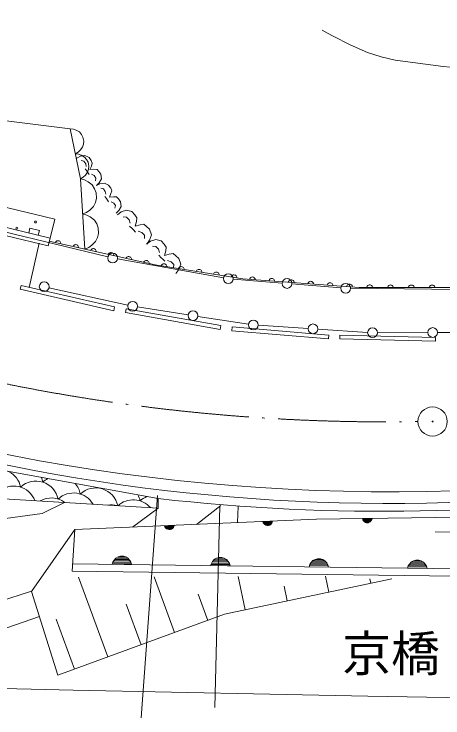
# Model space of a CAD drawing. Units: millimetres, scale not verified. Extents: x 40000 to 680000, y 20000 to 380000.
# Drawn here: x 331522 to 353411, y 229624 to 265550 of the extents above; entities that cross this region are included whole.
import ezdxf
from ezdxf.enums import TextEntityAlignment as Align

# ---------------------------------------------------------------- set-up
doc = ezdxf.new("R2010")
doc.units = ezdxf.units.MM
doc.header["$LTSCALE"] = 1000
doc.linetypes.add('USER5', pattern=[7.000001, 5.508197, -0.688525, 0.114754, -0.688525])
doc.layers.add('S-SUV', color=7, linetype='Continuous', lineweight=13)
doc.styles.add('ＭＳ ゴシック', font='')
doc.styles.get('ＭＳ ゴシック').set_extended_font_data('MS Gothic')

# ---------------------------------------------------------------- blocks, each defined once
blk = doc.blocks.new('BUHIN15')
at = {"color": 7, "linetype": 'Continuous', "lineweight": 13}
blk.add_circle((0, 0), 249, dxfattribs=at)
blk = doc.blocks.new('BUHIN16')
at = {"color": 7, "linetype": 'Continuous', "lineweight": 13}
blk.add_circle((0, 0), 249, dxfattribs=at)
blk = doc.blocks.new('BUHIN17')
at = {"color": 7, "linetype": 'Continuous', "lineweight": 13}
blk.add_circle((0, 0), 249, dxfattribs=at)
blk = doc.blocks.new('BUHIN18')
at = {"color": 7, "linetype": 'Continuous', "lineweight": 13}
blk.add_circle((0, 0), 249, dxfattribs=at)
blk = doc.blocks.new('BUHIN19')
at = {"color": 7, "linetype": 'Continuous', "lineweight": 13}
blk.add_circle((0, 0), 249, dxfattribs=at)
blk = doc.blocks.new('BUHIN20')
at = {"color": 7, "linetype": 'Continuous', "lineweight": 13}
blk.add_circle((0, 0), 249, dxfattribs=at)
blk = doc.blocks.new('BUHIN21')
at = {"color": 7, "linetype": 'Continuous', "lineweight": 13}
blk.add_circle((0, 0), 249, dxfattribs=at)
blk = doc.blocks.new('BUHIN22')
at = {"color": 7, "linetype": 'Continuous', "lineweight": 13}
blk.add_circle((0, 0), 249, dxfattribs=at)
blk = doc.blocks.new('BUHIN69')
at = {"color": 7, "linetype": 'Continuous', "lineweight": 13}
blk.add_lwpolyline([(149, -19), (132, -52), (111, -79), (78, -108), (43, -121), (7, -127), (-39, -121), (-73, -106), (-103, -84), (-128, -48), (-142, -16), (-149, 19)], dxfattribs=at)
blk = doc.blocks.new('BUHIN70')
at = {"color": 7, "linetype": 'Continuous', "lineweight": 13}
blk.add_lwpolyline([(150, -10), (135, -43), (116, -71), (85, -102), (51, -118), (15, -126), (-31, -123), (-66, -111), (-98, -91), (-125, -56), (-141, -25), (-150, 10)], dxfattribs=at)
blk = doc.blocks.new('BUHIN71')
at = {"color": 7, "linetype": 'Continuous', "lineweight": 13}
blk.add_lwpolyline([(150, 3), (139, -32), (121, -62), (93, -95), (60, -114), (25, -125), (-21, -126), (-56, -116), (-90, -98), (-120, -66), (-138, -37), (-150, -3)], dxfattribs=at)
blk = doc.blocks.new('BUHIN72')
at = {"color": 7, "linetype": 'Continuous', "lineweight": 13}
blk.add_lwpolyline([(149, 14), (141, -22), (125, -53), (100, -88), (69, -109), (35, -123), (-12, -127), (-48, -120), (-82, -105), (-114, -74), (-135, -47), (-149, -14)], dxfattribs=at)
blk = doc.blocks.new('BUHIN85')
at = {"color": 7, "linetype": 'Continuous', "lineweight": 13}
blk.add_lwpolyline([(-247, 36), (-283, -212), (212, -283), (247, -36)], dxfattribs=at)
blk = doc.blocks.new('BUHIN125')
at = {"color": 7, "linetype": 'Continuous', "lineweight": 13}
for p, q in [((478, -25), (-469, -100)), ((-439, -160), (458, -89)), ((426, -154), (-394, -219)), ((-344, -278), (381, -221)), ((326, -288), (-277, -335)), ((-155, -388), (216, -359))]:
    blk.add_line(p, q, dxfattribs=at)
blk.add_lwpolyline([(498, 39), (468, -78), (418, -180), (329, -297), (225, -366), (110, -413), (-44, -425), (-164, -397), (-279, -346), (-385, -244), (-452, -151), (-498, -39)], close=True, dxfattribs=at)
blk = doc.blocks.new('BUHIN127')
at = {"color": 7, "linetype": 'Continuous', "lineweight": 13}
for p, q in [((-239, 6), (233, 56)), ((217, 86), (-230, 38)), ((-215, 71), (194, 115)), ((168, 144), (-194, 105)), ((-167, 139), (134, 171)), ((72, 196), (-113, 176))]:
    blk.add_line(p, q, dxfattribs=at)
blk.add_lwpolyline([(-249, -27), (-235, 33), (-211, 84), (-169, 144), (-117, 180), (-61, 205), (16, 213), (77, 201), (134, 177), (189, 127), (224, 82), (249, 27)], close=True, dxfattribs=at)
blk = doc.blocks.new('BUHIN128')
at = {"color": 7, "linetype": 'Continuous', "lineweight": 13}
for p, q in [((-240, -1), (231, 63)), ((215, 92), (-231, 32)), ((-217, 65), (191, 120)), ((164, 148), (-196, 100)), ((-171, 135), (129, 175)), ((67, 198), (-118, 173))]:
    blk.add_line(p, q, dxfattribs=at)
blk.add_lwpolyline([(-248, -33), (-236, 26), (-214, 78), (-173, 139), (-122, 177), (-66, 203), (10, 213), (71, 203), (130, 180), (185, 132), (222, 88), (248, 33)], close=True, dxfattribs=at)
blk = doc.blocks.new('BUHIN161')
at = {"color": 7, "linetype": 'Continuous', "lineweight": 13}
for points in [[(814, -676), (633, -836), (377, -946), (95, -904), (-80, -759), (-195, -615), (-186, -423), (-152, -183), (-385, -265), (-584, -313), (-727, -221), (-890, -86), (-1010, 192), (-938, 470), (-814, 676)], [(-668, 397), (-656, 229), (-510, 107), (-329, 60)], [(-184, 118), (-81, 19), (5, -52), (142, -160)], [(118, -305), (190, -467), (340, -592), (513, -592)]]:
    blk.add_lwpolyline(points, dxfattribs=at)
blk = doc.blocks.new('BUHIN162')
at = {"color": 7, "linetype": 'Continuous', "lineweight": 13}
for points in [[(561, -656), (394, -759), (173, -812), (-48, -740), (-169, -599), (-241, -468), (-208, -314), (-148, -126), (-346, -160), (-512, -172), (-615, -78), (-727, 53), (-785, 293), (-689, 506), (-561, 656)], [(-482, 411), (-496, 274), (-395, 156), (-256, 93)], [(-131, 120), (-62, 26), (-3, -43), (93, -148)], [(53, -261), (88, -402), (192, -523), (331, -546)]]:
    blk.add_lwpolyline(points, dxfattribs=at)
blk = doc.blocks.new('BUHIN230')
at = {"color": 7, "linetype": 'Continuous', "lineweight": 13}
blk.add_lwpolyline([(-188, 624), (-318, 534), (-417, 422), (-517, 259), (-551, 99), (-553, -61), (-495, -255), (-404, -387), (-288, -502), (-114, -582), (30, -617), (188, -624)], dxfattribs=at)
blk = doc.blocks.new('BUHIN231')
at = {"color": 7, "linetype": 'Continuous', "lineweight": 13}
blk.add_lwpolyline([(-136, 889), (-330, 791), (-487, 658), (-656, 455), (-733, 243), (-768, 24), (-726, -252), (-627, -451), (-490, -630), (-268, -774), (-79, -849), (136, -889)], dxfattribs=at)
blk = doc.blocks.new('BUHIN276')
at = {"color": 7, "linetype": 'Continuous', "lineweight": 13}
for radius in [746, 22.5]:
    blk.add_circle((0, 0), radius, dxfattribs=at)

msp = doc.modelspace()

# ---------------------------------------------------------------- linework, layer by layer
at = {"layer": 'S-SUV'}
for p, q in [((324411, 260927), (334392, 259697)), ((334392, 259697), (334913, 257143)), ((334913, 257143), (335128, 253552)), ((330228, 255894), (333596, 255086)), ((333596, 255086), (333363, 254114)), ((333363, 254114), (329980, 254926)), ((329980, 254926), (333363, 254114)), ((333270, 253725), (329887, 254537)), ((336316, 253153), (330972, 254446)), ((333363, 254114), (333270, 253725)), ((332299, 251594), (332805, 253861)), ((338725, 252746), (333317, 253958)), ((342208, 252090), (336805, 253050)), ((343191, 252042), (338725, 252746)), ((345203, 251821), (342704, 252026)), ((349140, 251598), (343191, 252042)), ((331882, 251703), (331837, 251508)), ((331837, 251508), (336606, 250411)), ((331882, 251703), (336651, 250606)), ((337331, 250692), (333303, 251582)), ((348201, 251575), (345702, 251780)), ((354199, 251498), (348701, 251552)), ((354456, 251592), (349140, 251598)), ((336651, 250606), (336606, 250411)), ((337207, 250313), (337242, 250510)), ((337242, 250510), (342069, 249647)), ((340407, 250199), (337823, 250600)), ((337207, 250313), (342034, 249450)), ((343485, 249722), (340901, 250122)), ((342069, 249647), (342034, 249450)), ((342658, 249581), (342642, 249382)), ((342642, 249382), (347566, 248969)), ((342658, 249581), (347583, 249168)), ((346526, 249500), (343982, 249667)), ((349569, 249301), (347025, 249468)), ((347583, 249168), (347566, 248969)), ((348153, 249166), (348148, 248966)), ((348153, 249166), (353029, 249050)), ((352638, 249296), (350068, 249285)), ((353029, 249050), (353024, 248850)), ((355708, 249309), (353138, 249298)), ((348148, 248966), (353024, 248850)), ((330157, 242397), (338871, 240822)), ((338871, 240332), (329706, 240892)), ((338845, 240983), (338012, 229624)), ((338871, 240822), (338871, 240332)), ((332964, 240062), (334089, 240624)), ((342077, 240464), (340836, 239505)), ((342029, 240453), (341769, 230162)), ((342954, 240424), (342927, 239592)), ((318952, 238148), (332964, 240062)), ((338871, 240332), (337575, 239368)), ((334627, 239245), (346964, 239761)), ((346964, 239761), (361054, 239972)), ((332408, 236078), (334627, 239245)), ((334486, 237123), (334627, 239245)), ((354021, 239101), (353021, 239123)), ((354616, 237228), (334510, 237492)), ((334486, 237123), (354034, 236867)), ((336308, 232736), (334816, 236810)), ((339707, 233981), (338666, 236823)), ((343325, 235141), (342964, 236838)), ((347596, 236048), (347425, 236853)), ((350799, 236728), (342257, 234914)), ((349732, 236501), (349686, 236717)), ((332403, 236093), (321485, 232554)), ((332408, 236078), (333758, 231802)), ((345460, 235594), (345301, 236345)), ((341407, 234603), (340918, 235939)), ((338008, 233358), (337248, 235433)), ((324010, 231791), (332813, 234794)), ((334608, 232113), (333674, 234664)), ((342257, 234914), (333758, 231802))]:
    msp.add_line(p, q, dxfattribs=at)
for points in [[(380770, 265550), (378690, 264535), (376582, 263574), (375274, 263038), (373941, 262557), (372895, 262238), (371837, 261978), (370895, 261807), (369937, 261695), (365963, 261483), (361981, 261330), (361242, 261389), (360509, 261507), (358227, 262096), (355917, 262629), (353427, 262881), (350969, 263190), (350260, 263362), (349566, 263593), (348679, 263975), (347809, 264416), (347523, 264568), (347239, 264722)], [(292242, 234452), (295047, 233947), (298050, 233470), (301076, 233051), (304389, 232655), (307715, 232319), (311479, 232003), (315265, 231745), (319863, 231501), (324483, 231316), (329502, 231165), (334536, 231046), (339561, 230940), (344582, 230837), (349581, 230741), (354585, 230653)]]:
    msp.add_lwpolyline(points, dxfattribs=at)
for centre in [(332616, 254936), (331667, 254621)]:
    msp.add_circle(centre, 49.8, dxfattribs=at)
at = {"layer": 'S-SUV', "linetype": 'USER5'}
msp.add_arc((350466, 342218), 97483, 242.09599, 270.97978, dxfattribs=at)
at = {"layer": 'S-SUV'}
for centre, radius, start, end in [((350691, 342209), 101046, 241.92662, 293.79596), ((350653, 338542), 97975, 252.7457, 294.72803), ((350356, 341708), 101538, 263.50519, 293.67679), ((330729, 241169), 1152, 11.783, 63.6987), ((331864, 241425), 1152, 11.783, 24.299), ((333777, 240818), 1152, 117.5875, 133.0408), ((331509, 240306), 1152, 20.8654, 133.0408), ((332643, 240562), 1152, 11.783, 133.0408), ((333777, 240818), 1152, 11.783, 41.9243), ((334557, 239956), 1152, 30.2038, 133.0408), ((335691, 240212), 1152, 12.3364, 133.0408), ((333422, 239700), 1152, 53.3138, 119.6941), ((337604, 239605), 1152, 40.7061, 132.3019), ((336825, 240468), 1152, 11.783, 27.9734), ((338739, 239861), 1152, 112.4635, 133.0408), ((336470, 239349), 1152, 74.8001, 98.2079)]:
    msp.add_arc(centre, radius, start, end, dxfattribs=at)

# ---------------------------------------------------------------- block references
at = {"layer": 'S-SUV', "rotation": 174.73333}
for name, p in [('BUHIN230', (334522, 259059)), ('BUHIN230', (334783, 257781)), ('BUHIN162', (335231, 257499)), ('BUHIN231', (334967, 256245)), ('BUHIN162', (336229, 256090)), ('BUHIN161', (337542, 254560)), ('BUHIN231', (335074, 254449)), ('BUHIN85', (332517, 254317)), ('BUHIN69', (333767, 253857)), ('BUHIN161', (339038, 253064)), ('BUHIN69', (334669, 253655)), ('BUHIN69', (335570, 253453)), ('BUHIN19', (336559, 253094)), ('BUHIN21', (336559, 253094)), ('BUHIN69', (336471, 253251)), ('BUHIN69', (337373, 253049)), ('BUHIN69', (338274, 252847)), ('BUHIN70', (339171, 252675)), ('BUHIN70', (340065, 252534)), ('BUHIN70', (340958, 252394)), ('BUHIN70', (341851, 252253)), ('BUHIN17', (342455, 252046)), ('BUHIN19', (342455, 252046)), ('BUHIN70', (342744, 252112)), ('BUHIN22', (333059, 251636)), ('BUHIN71', (343686, 252005)), ('BUHIN71', (344678, 251931)), ('BUHIN17', (345453, 251800)), ('BUHIN71', (345670, 251857)), ('BUHIN71', (346661, 251783)), ('BUHIN71', (347653, 251709)), ('BUHIN15', (348451, 251554)), ('BUHIN17', (348451, 251554)), ('BUHIN71', (348645, 251635)), ('BUHIN72', (349672, 251597)), ('BUHIN72', (350735, 251596)), ('BUHIN72', (351798, 251595)), ('BUHIN72', (352861, 251594)), ('BUHIN20', (337575, 250638)), ('BUHIN22', (337575, 250638)), ('BUHIN20', (340654, 250161)), ('BUHIN18', (343732, 249684)), ('BUHIN20', (343732, 249684)), ('BUHIN18', (346775, 249484)), ('BUHIN16', (349818, 249284)), ('BUHIN18', (349818, 249284)), ('BUHIN16', (352888, 249297)), ('BUHIN276', (352883, 244754)), ('BUHIN128', (344467, 239657)), ('BUHIN127', (349552, 239800)), ('BUHIN128', (339452, 239447)), ('BUHIN125', (337024, 237459)), ('BUHIN125', (342050, 237393)), ('BUHIN125', (347076, 237327)), ('BUHIN125', (352103, 237261))]:
    msp.add_blockref(name, p, dxfattribs=at)

# ---------------------------------------------------------------- texts
at = {"layer": 'S-SUV', "style": 'ＭＳ ゴシック'}
msp.add_text('京橋', height=1833, dxfattribs=at).set_placement((348259, 231450), align=Align.BOTTOM_LEFT)

doc.saveas('drawing.dxf')
